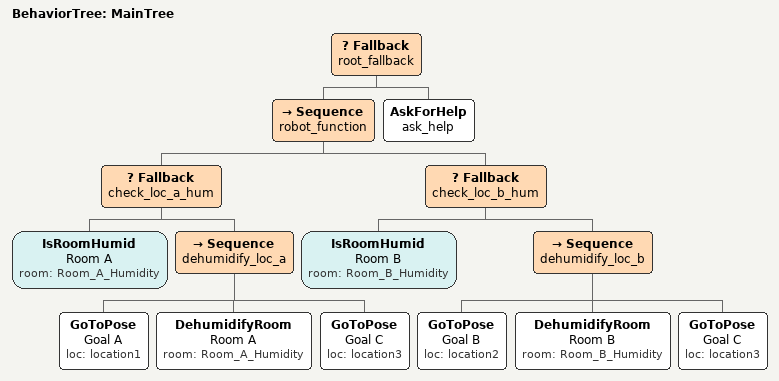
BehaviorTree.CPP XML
<root BTCPP_format="4">
   <BehaviorTree ID="MainTree">
      <Fallback name="root_fallback">
         <Sequence name="robot_function">
            <Fallback name="check_loc_a_hum">
               <IsRoomHumid name="Room A" room="Room_A_Humidity"/>
               <Sequence name="dehumidify_loc_a">
                  <GoToPose name="Goal A" loc="location1"/>
                  <DehumidifyRoom name="Room A" room="Room_A_Humidity"/>
                  <GoToPose name="Goal C" loc="location3"/>
               </Sequence>
            </Fallback>

            <Fallback name="check_loc_b_hum">
               <IsRoomHumid name="Room B" room="Room_B_Humidity"/>
               <Sequence name="dehumidify_loc_b">
                  <GoToPose name="Goal B" loc="location2"/>
                  <DehumidifyRoom name="Room B" room="Room_B_Humidity"/>
                  <GoToPose name="Goal C" loc="location3"/>
               </Sequence>
            </Fallback>
         </Sequence>
         <AskForHelp name="ask_help"/>
      </Fallback>
   </BehaviorTree>

</root>
